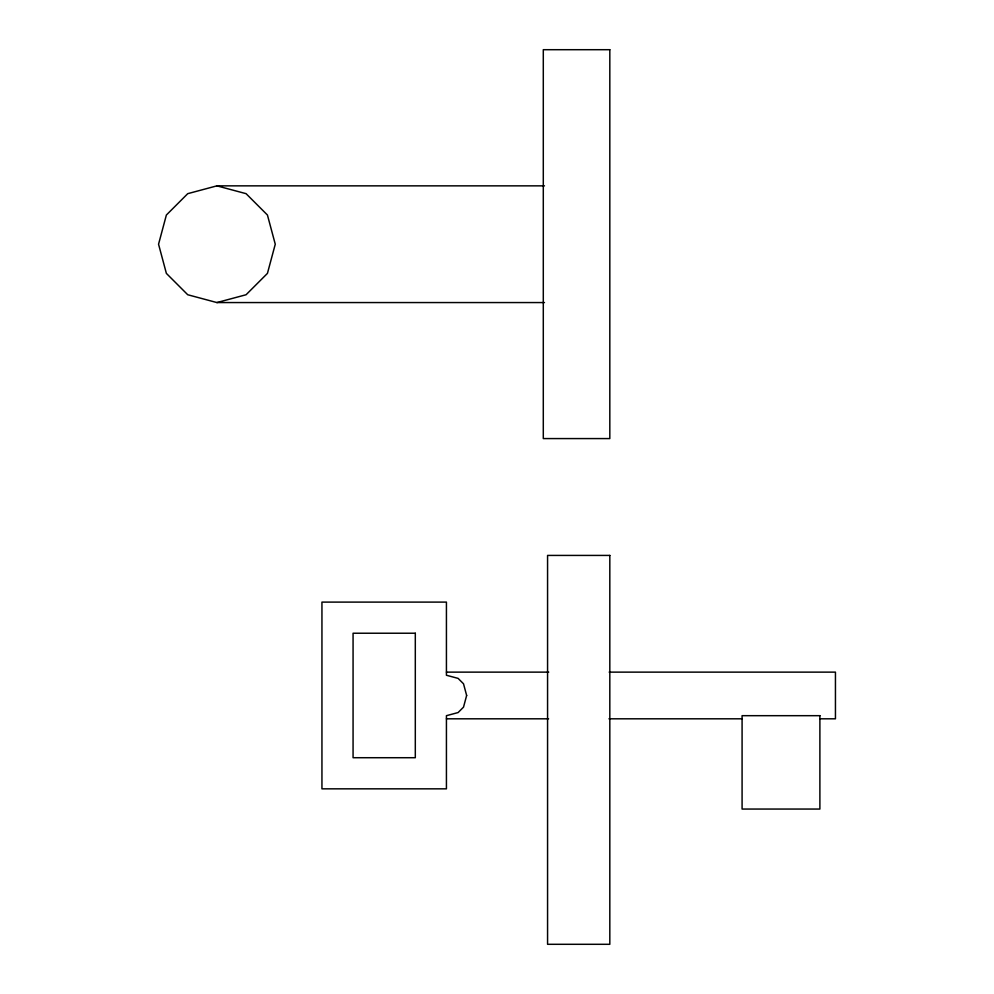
<?xml version="1.0" encoding="UTF-8"?>
<svg xmlns="http://www.w3.org/2000/svg" width="994" height="994" viewBox="0 0 994 994"><rect width="100%" height="100%" fill="white"/><g stroke="black" fill="none" stroke-linecap="round" stroke-linejoin="round"><path stroke-width="1.49" d="M544.463 185.853L216.903 185.853L187.729 193.668L166.371 215.027L158.555 244.213L166.371 273.387L187.729 294.746L216.903 302.561L544.463 302.561M216.903 302.561L246.077 294.746L267.436 273.387L275.263 244.213L267.436 215.027L246.077 193.668L216.903 185.853M446.43 672.13L548.725 672.13M609.16 672.13L835.445 672.13L835.445 718.811L819.888 718.811M446.43 718.811L548.589 718.811M608.962 718.811L742.083 718.811M466.646 695.465L463.515 707.144L458.097 712.561L446.43 715.68L446.43 788.838L321.944 788.838L321.944 602.103L446.43 602.103L446.43 675.261L458.097 678.38L463.515 683.797L466.646 695.465M609.819 49.7L543.296 49.7L543.296 438.578L609.819 438.578L609.819 49.7M609.819 555.422L547.57 555.422L547.57 944.3L609.819 944.3L609.819 555.422M415.306 633.228L353.069 633.228L353.069 757.714L415.306 757.714L415.306 633.228M819.888 715.68L742.083 715.68L742.083 809.054L819.888 809.054L819.888 715.68"/></g></svg>
